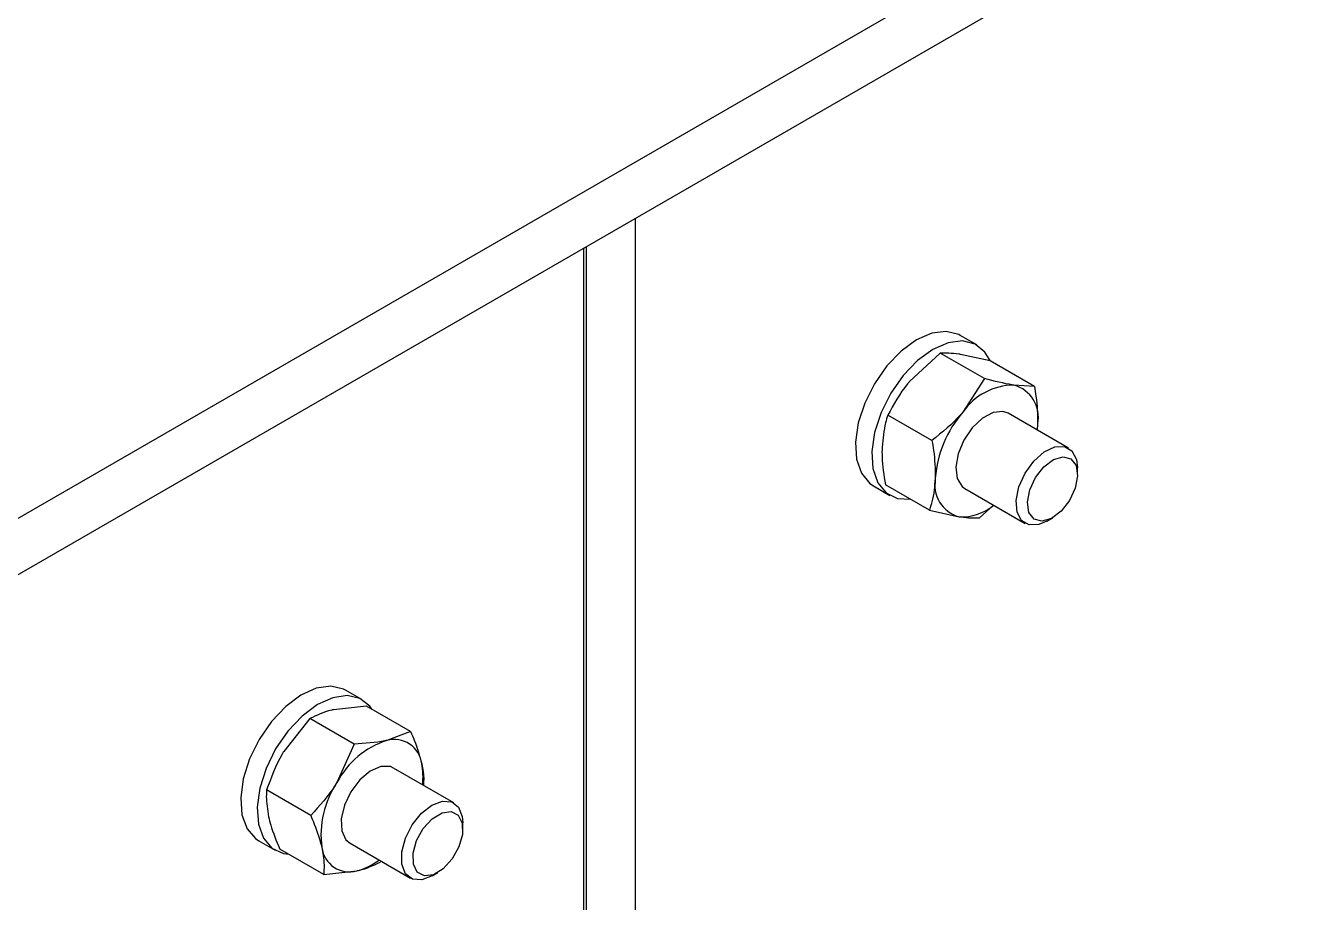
# Model space of a CAD drawing. Header units: metres. Extents: x 0 to 21025, y 0 to 14850.
# Drawn here: x 12980.9 to 13069.1, y 5492.5 to 5553 of the extents above; entities that cross this region are included whole.
import ezdxf

# ---------------------------------------------------------------- set-up
doc = ezdxf.new("R2010")
doc.units = ezdxf.units.M
doc.header["$LTSCALE"] = 25
doc.layers.add('SL4', color=4, linetype='Continuous')

msp = doc.modelspace()

# ---------------------------------------------------------------- linework, layer by layer
at = {"layer": 'SL4'}
for p, q in [((12132.155, 5029.361), (13069.054, 5570.221)), ((12132.155, 5025.472), (13069.054, 5566.332)), ((13022.924, 5539.702), (13022.924, 5461.787)), ((13019.389, 5459.642), (13019.389, 5537.661)), ((13019.557, 5537.758), (13019.557, 5459.83)), ((13046.501, 5530.965), (13045.369, 5531.618)), ((13043.987, 5530.395), (13041.862, 5528.44)), ((13047.032, 5528.637), (13043.987, 5530.395)), ((13047.434, 5529.86), (13045.395, 5530.31)), ((13050.48, 5528.102), (13047.434, 5529.86)), ((13047.032, 5528.637), (13045.539, 5526.318)), ((13050.48, 5528.102), (13049.072, 5528.187)), ((13043.415, 5524.363), (13040.369, 5526.121)), ((13052.84, 5523.842), (13048.678, 5526.244)), ((13050.71, 5525.515), (13050.678, 5525.089)), ((13050.71, 5525.515), (13050.678, 5525.089)), ((13053.461, 5522.015), (13053.461, 5522.468)), ((13039.37, 5521.225), (13040.501, 5520.572)), ((13043.245, 5519.555), (13040.199, 5521.313)), ((13045.678, 5521.048), (13049.84, 5518.645)), ((13046.692, 5519.02), (13047.656, 5519.906)), ((13043.245, 5519.555), (13045.284, 5519.105)), ((13051.34, 5518.794), (13051.732, 5519.02)), ((13004.074, 5506.473), (13002.943, 5507.126)), ((13004.385, 5506.027), (13002.119, 5505.78)), ((13007.43, 5504.269), (13004.385, 5506.027)), ((13000.485, 5505.168), (12998.672, 5502.884)), ((13003.53, 5503.41), (13000.485, 5505.168)), ((13007.43, 5504.269), (13005.796, 5503.657)), ((13003.53, 5503.41), (13002.348, 5500.761)), ((13010.413, 5499.349), (13006.251, 5501.752)), ((13000.535, 5498.477), (12997.49, 5500.235)), ((13011.035, 5497.523), (13011.035, 5497.976)), ((12996.944, 5496.733), (12998.075, 5496.08)), ((13001.441, 5494.403), (12998.396, 5496.161)), ((13003.252, 5496.556), (13007.413, 5494.153)), ((13001.441, 5494.403), (13003.707, 5494.65)), ((13008.914, 5494.302), (13009.306, 5494.528))]:
    msp.add_line(p, q, dxfattribs=at)
at = {"layer": 'SL4', "flags": 128}
for points in [[(13045.369, 5531.618), (13045.258, 5531.678), (13044.395, 5531.896), (13043.404, 5531.77), (13042.348, 5531.308), (13041.294, 5530.54), (13040.307, 5529.512), (13039.45, 5528.29), (13038.776, 5526.951), (13038.328, 5525.579), (13038.134, 5524.259), (13038.206, 5523.076), (13038.54, 5522.102), (13039.115, 5521.4), (13039.37, 5521.225)], [(13047.433, 5529.879), (13047.072, 5530.476), (13046.389, 5531.025), (13045.526, 5531.243), (13044.535, 5531.117), (13043.479, 5530.655), (13042.425, 5529.886), (13041.438, 5528.859), (13040.581, 5527.637), (13039.907, 5526.298), (13039.459, 5524.926), (13039.265, 5523.606), (13039.338, 5522.423), (13039.671, 5521.449), (13040.246, 5520.747), (13041.025, 5520.361), (13041.934, 5520.311)], [(13048.678, 5526.244), (13048.314, 5526.371), (13047.633, 5526.301), (13046.897, 5525.912), (13046.195, 5525.249), (13045.611, 5524.393), (13045.217, 5523.447), (13045.059, 5522.524), (13045.156, 5521.737), (13045.498, 5521.181), (13045.678, 5521.048)], [(13049.416, 5521.164), (13049.837, 5522.106), (13050.44, 5522.943), (13051.151, 5523.575), (13051.885, 5523.926), (13052.554, 5523.953), (13053.075, 5523.654), (13053.388, 5523.064), (13053.461, 5522.468)], [(13050.163, 5520.953), (13050.561, 5521.812), (13051.138, 5522.55), (13051.804, 5523.054), (13052.46, 5523.249), (13053.005, 5523.103), (13053.356, 5522.641), (13053.459, 5521.931), (13053.3, 5521.082), (13052.902, 5520.223), (13052.326, 5519.485), (13051.659, 5518.98), (13051.003, 5518.786), (13050.459, 5518.931), (13050.108, 5519.394), (13050.004, 5520.104), (13050.163, 5520.953)], [(13051.34, 5518.794), (13050.794, 5518.561), (13050.126, 5518.534), (13049.604, 5518.833), (13049.292, 5519.423), (13049.226, 5520.233), (13049.416, 5521.164)], [(13002.943, 5507.126), (13002.788, 5507.207), (13001.916, 5507.406), (13000.919, 5507.261), (12999.862, 5506.781), (12998.81, 5505.996), (12997.828, 5504.956), (12996.98, 5503.725), (12996.318, 5502.382), (12995.884, 5501.01), (12995.705, 5499.697), (12995.792, 5498.523), (12996.14, 5497.563), (12996.727, 5496.878), (12996.944, 5496.733)], [(13004.783, 5505.797), (13004.613, 5506.023), (13003.919, 5506.553), (13003.047, 5506.753), (13002.051, 5506.608), (13000.993, 5506.128), (12999.941, 5505.343), (12998.96, 5504.303), (12998.112, 5503.072), (12997.45, 5501.729), (12997.015, 5500.357), (12996.836, 5499.043), (12996.923, 5497.87), (12997.271, 5496.91), (12997.858, 5496.225), (12998.647, 5495.857), (12999.014, 5495.804)], [(13006.251, 5501.752), (13006.034, 5501.846), (13005.378, 5501.856), (13004.647, 5501.54), (13003.929, 5500.937), (13003.31, 5500.118), (13002.864, 5499.183), (13002.647, 5498.245), (13002.683, 5497.416), (13002.969, 5496.797), (13003.252, 5496.556)], [(13006.822, 5495.957), (13007.071, 5496.901), (13007.541, 5497.828), (13008.177, 5498.624), (13008.902, 5499.194), (13009.628, 5499.47), (13010.268, 5499.418), (13010.745, 5499.044), (13011, 5498.394), (13011.035, 5497.976)], [(13007.601, 5495.877), (13007.842, 5496.744), (13008.306, 5497.578), (13008.922, 5498.251), (13009.597, 5498.661), (13010.227, 5498.747), (13010.717, 5498.493), (13010.992, 5497.941), (13011.01, 5497.172), (13010.769, 5496.305), (13010.305, 5495.472), (13009.688, 5494.799), (13009.014, 5494.388), (13008.384, 5494.303), (13007.894, 5494.556), (13007.619, 5495.109), (13007.601, 5495.877)], [(13008.914, 5494.302), (13008.198, 5494.032), (13007.558, 5494.084), (13007.082, 5494.458), (13006.826, 5495.108), (13006.822, 5495.957)]]:
    msp.add_lwpolyline(points, dxfattribs=at)
at = {"layer": 'SL4'}
for centre, radius, start, end in [((13049.087, 5523.886), 4.301, 90.20278, 145.57249), ((13048.458, 5525.972), 2.299, 348.54803, 74.50554), ((13051.451, 5521.187), 7.827, 139.04602, 175.67986), ((13045.898, 5521.32), 2.299, 168.54803, 254.50554), ((13045.489, 5522.512), 3.413, 266.55681, 309.88636), ((13006.294, 5501.802), 1.921, 7.40541, 105.04163), ((13007.675, 5497.92), 6.037, 108.13667, 151.92911), ((13003.845, 5501.165), 4.443, 352.6603, 11.49111), ((13007.764, 5497.133), 6.519, 146.17631, 187.71296), ((13003.209, 5496.505), 1.921, 187.40541, 285.04163), ((13002.665, 5498.76), 4.24, 284.23321, 307.60188)]:
    msp.add_arc(centre, radius, start, end, dxfattribs=at)
for points, knots in [([(13045.395, 5530.31), (13045.354, 5530.316), (13044.777, 5530.403), (13044.367, 5530.399), (13043.987, 5530.395)], [0, 0, 0, 0, 0.070201, 1, 1, 1, 1]), ([(13041.862, 5528.44), (13041.82, 5528.389), (13041.213, 5527.665), (13040.776, 5526.865), (13040.369, 5526.121)], [0, 0, 0, 0, 0.070201, 1, 1, 1, 1]), ([(13049.072, 5528.187), (13049.03, 5528.193), (13048.444, 5528.286), (13047.712, 5528.468), (13047.032, 5528.637)], [0, 0, 0, 0, 0.070201, 1, 1, 1, 1]), ([(13050.48, 5528.102), (13050.52, 5527.872), (13050.678, 5526.982), (13050.696, 5526.14), (13050.71, 5525.515)], [0, 0, 0, 0, 0.257551, 1, 1, 1, 1]), ([(13040.369, 5526.121), (13040.314, 5525.947), (13040.102, 5525.27), (13040.025, 5524.483), (13039.969, 5523.899)], [0, 0, 0, 0, 0.257551, 1, 1, 1, 1]), ([(13045.539, 5526.318), (13045.496, 5526.267), (13044.881, 5525.548), (13044.121, 5524.934), (13043.415, 5524.363)], [0, 0, 0, 0, 0.070201, 1, 1, 1, 1]), ([(13043.415, 5524.363), (13043.455, 5524.134), (13043.613, 5523.243), (13043.631, 5522.402), (13043.646, 5521.777)], [0, 0, 0, 0, 0.2575513, 1, 1, 1, 1]), ([(13039.969, 5523.899), (13039.966, 5523.678), (13039.954, 5522.854), (13040.096, 5521.964), (13040.199, 5521.313)], [0, 0, 0, 0, 0.268634, 1, 1, 1, 1]), ([(13043.646, 5521.777), (13043.633, 5521.561), (13043.587, 5520.757), (13043.389, 5520.063), (13043.245, 5519.555)], [0, 0, 0, 0, 0.268634, 1, 1, 1, 1]), ([(13045.284, 5519.105), (13045.325, 5519.099), (13045.903, 5519.011), (13046.312, 5519.016), (13046.692, 5519.02)], [0, 0, 0, 0, 0.070201, 1, 1, 1, 1]), ([(13002.119, 5505.78), (13002.073, 5505.769), (13001.419, 5505.622), (13000.935, 5505.387), (13000.485, 5505.168)], [0, 0, 0, 0, 0.070201, 1, 1, 1, 1]), ([(13007.43, 5504.269), (13007.516, 5504.07), (13007.849, 5503.3), (13008.05, 5502.582), (13008.199, 5502.05)], [0, 0, 0, 0, 0.257551, 1, 1, 1, 1]), ([(12998.672, 5502.884), (12998.636, 5502.825), (12998.135, 5501.99), (12997.801, 5501.08), (12997.49, 5500.235)], [0, 0, 0, 0, 0.070201, 1, 1, 1, 1]), ([(13005.796, 5503.657), (13005.749, 5503.647), (13005.086, 5503.505), (13004.28, 5503.456), (13003.53, 5503.41)], [0, 0, 0, 0, 0.070201, 1, 1, 1, 1]), ([(13008.199, 5502.05), (13008.236, 5501.867), (13008.348, 5501.321), (13008.334, 5500.861), (13008.325, 5500.555)], [0, 0, 0, 0, 0.335752, 1, 1, 1, 1]), ([(12997.49, 5500.235), (12997.48, 5500.091), (12997.443, 5499.534), (12997.549, 5498.872), (12997.627, 5498.38)], [0, 0, 0, 0, 0.257551, 1, 1, 1, 1]), ([(13002.348, 5500.761), (13002.313, 5500.703), (13001.803, 5499.872), (13001.146, 5499.149), (13000.535, 5498.477)], [0, 0, 0, 0, 0.0702006, 1, 1, 1, 1]), ([(13000.535, 5498.477), (13000.621, 5498.278), (13000.954, 5497.508), (13001.155, 5496.79), (13001.304, 5496.258)], [0, 0, 0, 0, 0.257551, 1, 1, 1, 1]), ([(12997.627, 5498.38), (12997.673, 5498.192), (12997.844, 5497.493), (12998.163, 5496.724), (12998.396, 5496.161)], [0, 0, 0, 0, 0.268634, 1, 1, 1, 1]), ([(13001.304, 5496.258), (13001.341, 5496.075), (13001.477, 5495.396), (13001.456, 5494.822), (13001.441, 5494.403)], [0, 0, 0, 0, 0.268634, 1, 1, 1, 1]), ([(13003.707, 5494.65), (13003.753, 5494.661), (13004.407, 5494.808), (13004.891, 5495.044), (13005.342, 5495.262)], [0, 0, 0, 0, 0.070201, 1, 1, 1, 1])]:
    msp.add_open_spline(points, degree=3, knots=knots, dxfattribs=at)

doc.saveas('drawing.dxf')
